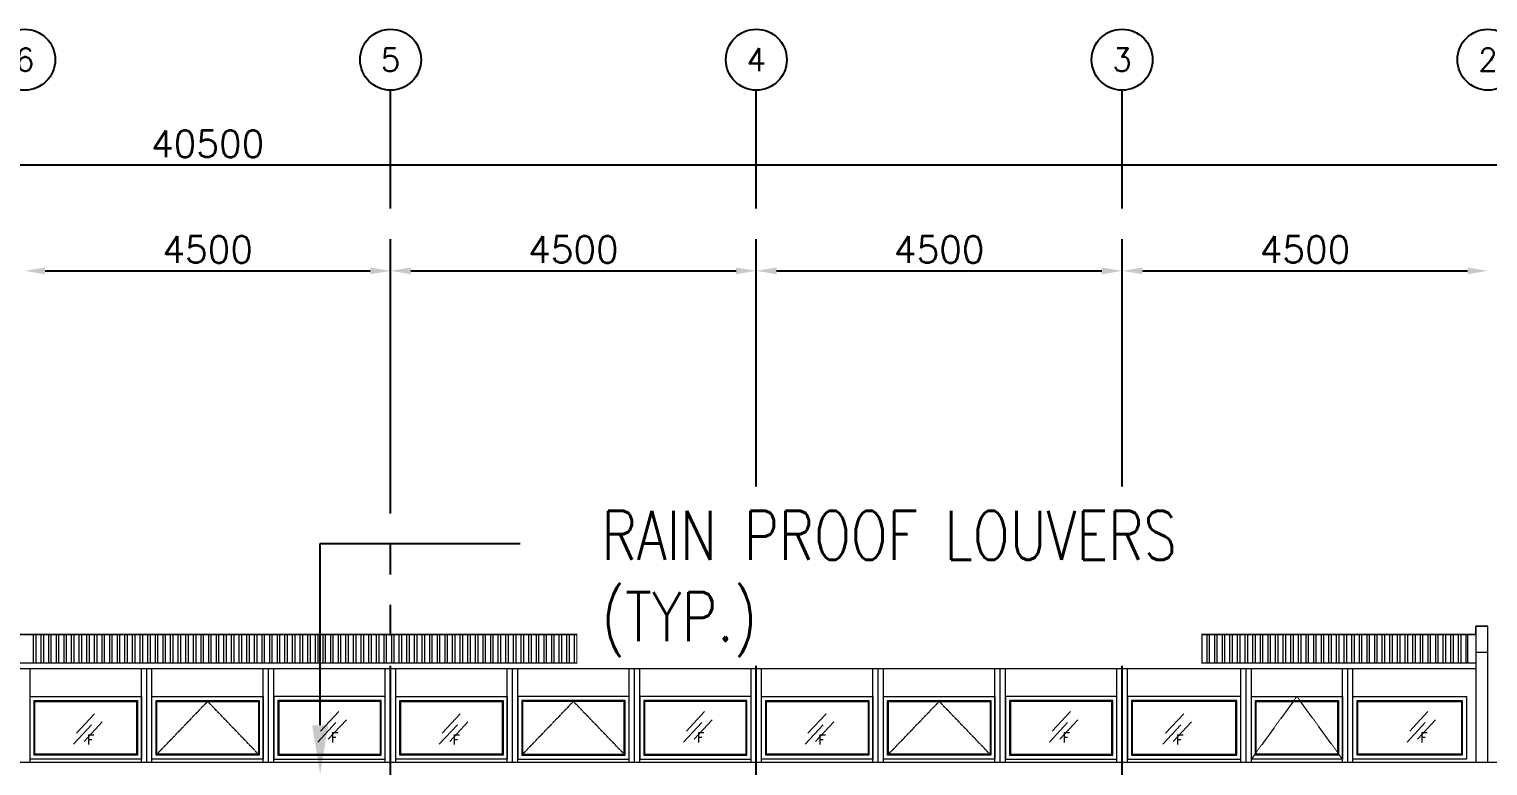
# Model space of a CAD drawing. Header units: inches. Extents: x 10298 to 58665, y -34908 to 21181.
# Drawn here: x 31268 to 49213, y 12121 to 21181 of the extents above; entities that cross this region are included whole.
import ezdxf
from ezdxf import colors
from ezdxf.entities.mleader import LeaderData, LeaderLine
from ezdxf.enums import TextEntityAlignment as Align
from ezdxf.math import Vec2, Vec3

# ---------------------------------------------------------------- set-up
doc = ezdxf.new("R2010")
doc.units = ezdxf.units.IN
doc.header["$MEASUREMENT"] = 0
doc.linetypes.add('HIDDEN2', pattern=[0.1875, 0.125, -0.0625])
doc.linetypes.add('PHANTOM', pattern=[2.5, 1.25, -0.25, 0.25, -0.25, 0.25, -0.25])
for name, color, linetype in [('GRID_TXT45', 4, 'Continuous'), ('M-DIM', 8, 'Continuous'), ('M-HVAC-PIPE-NEW', 6, 'HIDDEN2'), ('M-X-BKGD', 8, 'Continuous')]:
    doc.layers.add(name, color=color, linetype=linetype)
doc.styles.add('RomanS', font='romans.shx', dxfattribs={"width": 0.8})
doc.styles.add('SIMPLEX', font='simplex.shx')

# ---------------------------------------------------------------- blocks, each defined once
blk = doc.blocks.new('GRID_SYM')
at = {"color": 2}
blk.add_circle((0, 6), 6, dxfattribs=at)
at = {"layer": 'GRID_TXT45', "color": 4, "style": 'SIMPLEX'}
blk.add_attdef('GRD_TXT', text='', height=4.5, dxfattribs=at).set_placement((0, 6), align=Align.MIDDLE_CENTER)
blk = doc.blocks.new('GRID')
at = {"layer": 'M-DIM', "linetype": 'PHANTOM', "ltscale": 1500}
for p, q in [((41766, 10630), (41766, 30837)), ((46266, 10630), (46266, 30837)), ((50766, 10630), (50766, 30837))]:
    blk.add_line(p, q, dxfattribs=at)
at = {"layer": 'M-DIM'}
for p, q in [((59516, 29915), (19516, 29915)), ((41766, 27456), (41766, 28715)), ((41766, 27456), (41766, 28715)), ((46266, 27456), (46266, 28715)), ((46266, 27456), (46266, 28715)), ((50766, 27456), (50766, 28715)), ((50766, 27456), (50766, 28715)), ((37516, 28615), (41516, 28615)), ((42016, 28615), (46016, 28615)), ((46516, 28615), (50516, 28615)), ((51016, 28615), (55016, 28615))]:
    blk.add_line(p, q, dxfattribs=at)
for points in [[(37516, 28656), (37516, 28573), (37266, 28615)], [(41516, 28656), (41516, 28573), (41766, 28615)], [(42016, 28656), (42016, 28573), (41766, 28615)], [(46016, 28656), (46016, 28573), (46266, 28615)], [(46516, 28656), (46516, 28573), (46266, 28615)], [(50516, 28656), (50516, 28573), (50766, 28615)], [(51016, 28656), (51016, 28573), (50766, 28615)], [(55016, 28656), (55016, 28573), (55266, 28615)]]:
    blk.add_solid(points, dxfattribs=at)
at = {"xscale": 62.5, "yscale": 62.5, "zscale": 62.5}
for p, values in [((37266, 30837), {'GRD_TXT': '6'}), ((41766, 30837), {'GRD_TXT': '5'}), ((46266, 30837), {'GRD_TXT': '4'}), ((50766, 30837), {'GRD_TXT': '3'}), ((55266, 30837), {'GRD_TXT': '2'})]:
    blk.add_blockref('GRID_SYM', p, dxfattribs=at).add_auto_attribs(values)
at = {"layer": 'M-DIM', "char_height": 325, "attachment_point": 5, "style": 'SIMPLEX'}
for s, insert in [('\\A1;40500', (39516, 30177)), ('\\A1;4500', (39516, 28877)), ('\\A1;4500', (44016, 28877)), ('\\A1;4500', (48516, 28877)), ('\\A1;4500', (53016, 28877))]:
    blk.add_mtext(s, dxfattribs=dict(at, insert=insert))
blk = doc.blocks.new('ELEV 1')
at = {"layer": 'M-X-BKGD', "lineweight": 0}
for p, q in [((55116, 24245), (55116, 22567)), ((55266, 24245), (55116, 24245)), ((55116, 24142), (55116, 24245)), ((55116, 24245), (55266, 24245)), ((55266, 22567), (55266, 24245)), ((55116, 24142), (23916, 24142)), ((23916, 24142), (55116, 24142)), ((55016, 24142), (55016, 23791)), ((55266, 23920), (55116, 23920)), ((55116, 23791), (23916, 23791)), ((55116, 23721), (23916, 23721)), ((37331, 22567), (37331, 23721)), ((38701, 22567), (38701, 23721)), ((38766, 22567), (38766, 23721)), ((38831, 22567), (38831, 23721)), ((40201, 22567), (40201, 23721)), ((40266, 22567), (40266, 23721)), ((40331, 22567), (40331, 23721)), ((41701, 22567), (41701, 23721)), ((41831, 22567), (41831, 23721)), ((43201, 22567), (43201, 23721)), ((43266, 22567), (43266, 23721)), ((43331, 22567), (43331, 23721)), ((44701, 22567), (44701, 23721)), ((44766, 22567), (44766, 23721)), ((44831, 22567), (44831, 23721)), ((46201, 22567), (46201, 23721)), ((46331, 22567), (46331, 23721)), ((47701, 22567), (47701, 23721)), ((47766, 22567), (47766, 23721)), ((47831, 22567), (47831, 23721)), ((49201, 22567), (49201, 23721)), ((49266, 22567), (49266, 23721)), ((49331, 22567), (49331, 23721)), ((50701, 22567), (50701, 23721)), ((50831, 22567), (50831, 23721)), ((52226, 22567), (52226, 23721)), ((52291, 22567), (52291, 23721)), ((52356, 22567), (52356, 23721)), ((53476, 22567), (53476, 23721)), ((53541, 22567), (53541, 23721)), ((53606, 22567), (53606, 23721)), ((55116, 23721), (55116, 22679)), ((37331, 22609), (37331, 23379)), ((37331, 23379), (38701, 23379)), ((37381, 22659), (37381, 23329)), ((37381, 23329), (38651, 23329)), ((38651, 23329), (38651, 22659)), ((38701, 23379), (38701, 22609)), ((38831, 22609), (38831, 23379)), ((38831, 23379), (40201, 23379)), ((38881, 22659), (38881, 23329)), ((38881, 23329), (40151, 23329)), ((40151, 23329), (40151, 22659)), ((40201, 23379), (40201, 22609)), ((41701, 23379), (40331, 23379)), ((40331, 23379), (40331, 22609)), ((41651, 23329), (40381, 23329)), ((40381, 23329), (40381, 22659)), ((41651, 22659), (41651, 23329)), ((41701, 22609), (41701, 23379)), ((41831, 22609), (41831, 23379)), ((41831, 23379), (43201, 23379)), ((41881, 22659), (41881, 23329)), ((41881, 23329), (43151, 23329)), ((43151, 23329), (43151, 22659)), ((43201, 23379), (43201, 22609)), ((44701, 23379), (43331, 23379)), ((43331, 23379), (43331, 22609)), ((44651, 23329), (43381, 23329)), ((43381, 23329), (43381, 22659)), ((44651, 22659), (44651, 23329)), ((44701, 22609), (44701, 23379)), ((46201, 23379), (44831, 23379)), ((44831, 23379), (44831, 22609)), ((46151, 23329), (44881, 23329)), ((44881, 23329), (44881, 22659)), ((46151, 22659), (46151, 23329)), ((46201, 22609), (46201, 23379)), ((46331, 22609), (46331, 23379)), ((46331, 23379), (47701, 23379)), ((46381, 22659), (46381, 23329)), ((46381, 23329), (47651, 23329)), ((47651, 23329), (47651, 22659)), ((47701, 23379), (47701, 22609)), ((47831, 22609), (47831, 23379)), ((47831, 23379), (49201, 23379)), ((47881, 22659), (47881, 23329)), ((47881, 23329), (49151, 23329)), ((49151, 23329), (49151, 22659)), ((49201, 23379), (49201, 22609)), ((50701, 23379), (49331, 23379)), ((49331, 23379), (49331, 22609)), ((50651, 23329), (49381, 23329)), ((49381, 23329), (49381, 22659)), ((50651, 22659), (50651, 23329)), ((50701, 22609), (50701, 23379)), ((52226, 23379), (50831, 23379)), ((50831, 23379), (50831, 22609)), ((52176, 23329), (50881, 23329)), ((50881, 23329), (50881, 22659)), ((52176, 22659), (52176, 23329)), ((52226, 22609), (52226, 23379)), ((52356, 22609), (52356, 23379)), ((52356, 23379), (53476, 23379)), ((52406, 22659), (52406, 23329)), ((52406, 23329), (53426, 23329)), ((53426, 23329), (53426, 22659)), ((53476, 23379), (53476, 22609)), ((53606, 22609), (53606, 23379)), ((53606, 23379), (55001, 23379)), ((53656, 22659), (53656, 23329)), ((53656, 23329), (54951, 23329)), ((54951, 23329), (54951, 22659)), ((55001, 23379), (55001, 22609)), ((37391, 22669), (37391, 23319)), ((37391, 23319), (38641, 23319)), ((38124, 23167), (37901, 22927)), ((38641, 23319), (38641, 22669)), ((38891, 22669), (38891, 23319)), ((38891, 23319), (40141, 23319)), ((40141, 23319), (40141, 22669)), ((41641, 23319), (40391, 23319)), ((40391, 23319), (40391, 22669)), ((41129, 23195), (40906, 22954)), ((41641, 22669), (41641, 23319)), ((41891, 22669), (41891, 23319)), ((41891, 23319), (43141, 23319)), ((42624, 23167), (42401, 22927)), ((43141, 23319), (43141, 22669)), ((44641, 23319), (43391, 23319)), ((43391, 23319), (43391, 22669)), ((44641, 22669), (44641, 23319)), ((46141, 23319), (44891, 23319)), ((44891, 23319), (44891, 22669)), ((45629, 23195), (45406, 22954)), ((46141, 22669), (46141, 23319)), ((46391, 22669), (46391, 23319)), ((46391, 23319), (47641, 23319)), ((47124, 23167), (46901, 22927)), ((47641, 23319), (47641, 22669)), ((47891, 22669), (47891, 23319)), ((47891, 23319), (49141, 23319)), ((49141, 23319), (49141, 22669)), ((50641, 23319), (49391, 23319)), ((49391, 23319), (49391, 22669)), ((50129, 23195), (49906, 22954)), ((50641, 22669), (50641, 23319)), ((52166, 23319), (50891, 23319)), ((50891, 23319), (50891, 22669)), ((51524, 23167), (51301, 22927)), ((52166, 22669), (52166, 23319)), ((52416, 22669), (52416, 23319)), ((52416, 23319), (53416, 23319)), ((53416, 23319), (53416, 22669)), ((53666, 22669), (53666, 23319)), ((53666, 23319), (54941, 23319)), ((54529, 23195), (54306, 22954)), ((54941, 23319), (54941, 22669)), ((38089, 23031), (37866, 22791)), ((38218, 23066), (37995, 22826)), ((41094, 23059), (40871, 22819)), ((41223, 23094), (41000, 22853)), ((42589, 23031), (42366, 22791)), ((42718, 23066), (42495, 22826)), ((45594, 23059), (45371, 22819)), ((45723, 23094), (45500, 22853)), ((47089, 23031), (46866, 22791)), ((47218, 23066), (46995, 22826)), ((50094, 23059), (49871, 22819)), ((50223, 23094), (50000, 22853)), ((51489, 23031), (51266, 22791)), ((51618, 23066), (51395, 22826)), ((54494, 23059), (54271, 22819)), ((54623, 23094), (54400, 22853)), ((38651, 22659), (37381, 22659)), ((38641, 22669), (37391, 22669)), ((40151, 22659), (38881, 22659)), ((40141, 22669), (38891, 22669)), ((40381, 22659), (41651, 22659)), ((40391, 22669), (41641, 22669)), ((43151, 22659), (41881, 22659)), ((43141, 22669), (41891, 22669)), ((43381, 22659), (44651, 22659)), ((43391, 22669), (44641, 22669)), ((44881, 22659), (46151, 22659)), ((44891, 22669), (46141, 22669)), ((47651, 22659), (46381, 22659)), ((47641, 22669), (46391, 22669)), ((49151, 22659), (47881, 22659)), ((49141, 22669), (47891, 22669)), ((49381, 22659), (50651, 22659)), ((49391, 22669), (50641, 22669)), ((50881, 22659), (52176, 22659)), ((50891, 22669), (52166, 22669)), ((53426, 22659), (52406, 22659)), ((53416, 22669), (52416, 22669)), ((54951, 22659), (53656, 22659)), ((54941, 22669), (53666, 22669)), ((59991, 22567), (19041, 22567)), ((38701, 22609), (37331, 22609)), ((40201, 22609), (38831, 22609)), ((40331, 22609), (41701, 22609)), ((43201, 22609), (41831, 22609)), ((43331, 22609), (44701, 22609)), ((44831, 22609), (46201, 22609)), ((47701, 22609), (46331, 22609)), ((49201, 22609), (47831, 22609)), ((49331, 22609), (50701, 22609)), ((50831, 22609), (52226, 22609)), ((53476, 22609), (52356, 22609)), ((55001, 22609), (53606, 22609))]:
    blk.add_line(p, q, dxfattribs=at)
at = {"layer": 'M-X-BKGD', "linetype": 'Continuous', "lineweight": 0}
for p, q in [((37374, 23791), (37374, 24142)), ((37405, 23791), (37405, 24142)), ((37467, 23791), (37467, 24142)), ((37499, 23791), (37499, 24142)), ((37561, 23791), (37561, 24142)), ((37592, 23791), (37592, 24142)), ((37655, 23791), (37655, 24142)), ((37686, 23791), (37686, 24142)), ((37749, 23791), (37749, 24142)), ((37780, 23791), (37780, 24142)), ((37842, 23791), (37842, 24142)), ((37874, 23791), (37874, 24142)), ((37936, 23791), (37936, 24142)), ((37967, 23791), (37967, 24142)), ((38030, 23791), (38030, 24142)), ((38061, 23791), (38061, 24142)), ((38124, 23791), (38124, 24142)), ((38155, 23791), (38155, 24142)), ((38217, 23791), (38217, 24142)), ((38249, 23791), (38249, 24142)), ((38311, 23791), (38311, 24142)), ((38342, 23791), (38342, 24142)), ((38405, 23791), (38405, 24142)), ((38436, 23791), (38436, 24142)), ((38499, 23791), (38499, 24142)), ((38530, 23791), (38530, 24142)), ((38592, 23791), (38592, 24142)), ((38624, 23791), (38624, 24142)), ((38686, 23791), (38686, 24142)), ((38717, 23791), (38717, 24142)), ((38780, 23791), (38780, 24142)), ((38811, 23791), (38811, 24142)), ((38874, 23791), (38874, 24142)), ((38905, 23791), (38905, 24142)), ((38967, 23791), (38967, 24142)), ((38999, 23791), (38999, 24142)), ((39061, 23791), (39061, 24142)), ((39092, 23791), (39092, 24142)), ((39155, 23791), (39155, 24142)), ((39186, 23791), (39186, 24142)), ((39249, 23791), (39249, 24142)), ((39280, 23791), (39280, 24142)), ((39342, 23791), (39342, 24142)), ((39374, 23791), (39374, 24142)), ((39436, 23791), (39436, 24142)), ((39467, 23791), (39467, 24142)), ((39530, 23791), (39530, 24142)), ((39561, 23791), (39561, 24142)), ((39624, 23791), (39624, 24142)), ((39655, 23791), (39655, 24142)), ((39717, 23791), (39717, 24142)), ((39749, 23791), (39749, 24142)), ((39811, 23791), (39811, 24142)), ((39842, 23791), (39842, 24142)), ((39905, 23791), (39905, 24142)), ((39936, 23791), (39936, 24142)), ((39999, 23791), (39999, 24142)), ((40030, 23791), (40030, 24142)), ((40092, 23791), (40092, 24142)), ((40124, 23791), (40124, 24142)), ((40186, 23791), (40186, 24142)), ((40217, 23791), (40217, 24142)), ((40280, 23791), (40280, 24142)), ((40311, 23791), (40311, 24142)), ((40374, 23791), (40374, 24142)), ((40405, 23791), (40405, 24142)), ((40467, 23791), (40467, 24142)), ((40499, 23791), (40499, 24142)), ((40561, 23791), (40561, 24142)), ((40592, 23791), (40592, 24142)), ((40655, 23791), (40655, 24142)), ((40686, 23791), (40686, 24142)), ((40749, 23791), (40749, 24142)), ((40780, 23791), (40780, 24142)), ((40842, 23791), (40842, 24142)), ((40874, 23791), (40874, 24142)), ((40936, 23791), (40936, 24142)), ((40967, 23791), (40967, 24142)), ((41030, 23791), (41030, 24142)), ((41061, 23791), (41061, 24142)), ((41124, 23791), (41124, 24142)), ((41155, 23791), (41155, 24142)), ((41217, 23791), (41217, 24142)), ((41249, 23791), (41249, 24142)), ((41311, 23791), (41311, 24142)), ((41342, 23791), (41342, 24142)), ((41405, 23791), (41405, 24142)), ((41436, 23791), (41436, 24142)), ((41499, 23791), (41499, 24142)), ((41530, 23791), (41530, 24142)), ((41592, 23791), (41592, 24142)), ((41624, 23791), (41624, 24142)), ((41686, 23791), (41686, 24142)), ((41717, 23791), (41717, 24142)), ((41780, 23791), (41780, 24142)), ((41811, 23791), (41811, 24142)), ((41874, 23791), (41874, 24142)), ((41905, 23791), (41905, 24142)), ((41967, 23791), (41967, 24142)), ((41999, 23791), (41999, 24142)), ((42061, 23791), (42061, 24142)), ((42092, 23791), (42092, 24142)), ((42155, 23791), (42155, 24142)), ((42186, 23791), (42186, 24142)), ((42249, 23791), (42249, 24142)), ((42280, 23791), (42280, 24142)), ((42342, 23791), (42342, 24142)), ((42374, 23791), (42374, 24142)), ((42436, 23791), (42436, 24142)), ((42467, 23791), (42467, 24142)), ((42530, 23791), (42530, 24142)), ((42561, 23791), (42561, 24142)), ((42624, 23791), (42624, 24142)), ((42655, 23791), (42655, 24142)), ((42717, 23791), (42717, 24142)), ((42749, 23791), (42749, 24142)), ((42811, 23791), (42811, 24142)), ((42842, 23791), (42842, 24142)), ((42905, 23791), (42905, 24142)), ((42936, 23791), (42936, 24142)), ((42999, 23791), (42999, 24142)), ((43030, 23791), (43030, 24142)), ((43092, 23791), (43092, 24142)), ((43124, 23791), (43124, 24142)), ((43186, 23791), (43186, 24142)), ((43217, 23791), (43217, 24142)), ((43280, 23791), (43280, 24142)), ((43311, 23791), (43311, 24142)), ((43374, 23791), (43374, 24142)), ((43405, 23791), (43405, 24142)), ((43467, 23791), (43467, 24142)), ((43499, 23791), (43499, 24142)), ((43561, 23791), (43561, 24142)), ((43592, 23791), (43592, 24142)), ((43655, 23791), (43655, 24142)), ((43686, 23791), (43686, 24142)), ((43749, 23791), (43749, 24142)), ((43780, 23791), (43780, 24142)), ((43842, 23791), (43842, 24142)), ((43874, 23791), (43874, 24142)), ((43936, 23791), (43936, 24142)), ((43967, 23791), (43967, 24142)), ((44030, 23791), (44030, 24142)), ((44061, 23791), (44061, 24142)), ((44124, 23791), (44124, 24142)), ((44155, 23791), (44155, 24142)), ((44217, 23791), (44217, 24142)), ((44249, 23791), (44249, 24142)), ((44311, 23791), (44311, 24142)), ((44342, 23791), (44342, 24142)), ((44405, 23791), (44405, 24142)), ((44436, 23791), (44436, 24142)), ((44499, 23791), (44499, 24142)), ((44530, 23791), (44530, 24142)), ((44592, 23791), (44592, 24142)), ((44624, 23791), (44624, 24142)), ((44686, 23791), (44686, 24142)), ((44717, 23791), (44717, 24142)), ((44780, 23791), (44780, 24142)), ((44811, 23791), (44811, 24142)), ((44874, 23791), (44874, 24142)), ((44905, 23791), (44905, 24142)), ((44967, 23791), (44967, 24142)), ((44999, 23791), (44999, 24142)), ((45061, 23791), (45061, 24142)), ((45092, 23791), (45092, 24142)), ((45155, 23791), (45155, 24142)), ((45186, 23791), (45186, 24142)), ((45249, 23791), (45249, 24142)), ((45280, 23791), (45280, 24142)), ((45342, 23791), (45342, 24142)), ((45374, 23791), (45374, 24142)), ((45436, 23791), (45436, 24142)), ((45467, 23791), (45467, 24142)), ((45530, 23791), (45530, 24142)), ((45561, 23791), (45561, 24142)), ((45624, 23791), (45624, 24142)), ((45655, 23791), (45655, 24142)), ((45717, 23791), (45717, 24142)), ((45749, 23791), (45749, 24142)), ((45811, 23791), (45811, 24142)), ((45842, 23791), (45842, 24142)), ((45905, 23791), (45905, 24142)), ((45936, 23791), (45936, 24142)), ((45999, 23791), (45999, 24142)), ((46030, 23791), (46030, 24142)), ((46092, 23791), (46092, 24142)), ((46124, 23791), (46124, 24142)), ((46186, 23791), (46186, 24142)), ((46217, 23791), (46217, 24142)), ((46280, 23791), (46280, 24142)), ((46311, 23791), (46311, 24142)), ((46374, 23791), (46374, 24142)), ((46405, 23791), (46405, 24142)), ((46467, 23791), (46467, 24142)), ((46499, 23791), (46499, 24142)), ((46561, 23791), (46561, 24142)), ((46592, 23791), (46592, 24142)), ((46655, 23791), (46655, 24142)), ((46686, 23791), (46686, 24142)), ((46749, 23791), (46749, 24142)), ((46780, 23791), (46780, 24142)), ((46842, 23791), (46842, 24142)), ((46874, 23791), (46874, 24142)), ((46936, 23791), (46936, 24142)), ((46967, 23791), (46967, 24142)), ((47030, 23791), (47030, 24142)), ((47061, 23791), (47061, 24142)), ((47124, 23791), (47124, 24142)), ((47155, 23791), (47155, 24142)), ((47217, 23791), (47217, 24142)), ((47249, 23791), (47249, 24142)), ((47311, 23791), (47311, 24142)), ((47342, 23791), (47342, 24142)), ((47405, 23791), (47405, 24142)), ((47436, 23791), (47436, 24142)), ((47499, 23791), (47499, 24142)), ((47530, 23791), (47530, 24142)), ((47592, 23791), (47592, 24142)), ((47624, 23791), (47624, 24142)), ((47686, 23791), (47686, 24142)), ((47717, 23791), (47717, 24142)), ((47780, 23791), (47780, 24142)), ((47811, 23791), (47811, 24142)), ((47874, 23791), (47874, 24142)), ((47905, 23791), (47905, 24142)), ((47967, 23791), (47967, 24142)), ((47999, 23791), (47999, 24142)), ((48061, 23791), (48061, 24142)), ((48092, 23791), (48092, 24142)), ((48155, 23791), (48155, 24142)), ((48186, 23791), (48186, 24142)), ((48249, 23791), (48249, 24142)), ((48280, 23791), (48280, 24142)), ((48342, 23791), (48342, 24142)), ((48374, 23791), (48374, 24142)), ((48436, 23791), (48436, 24142)), ((48467, 23791), (48467, 24142)), ((48530, 23791), (48530, 24142)), ((48561, 23791), (48561, 24142)), ((48624, 23791), (48624, 24142)), ((48655, 23791), (48655, 24142)), ((48717, 23791), (48717, 24142)), ((48749, 23791), (48749, 24142)), ((48811, 23791), (48811, 24142)), ((48842, 23791), (48842, 24142)), ((48905, 23791), (48905, 24142)), ((48936, 23791), (48936, 24142)), ((48999, 23791), (48999, 24142)), ((49030, 23791), (49030, 24142)), ((49092, 23791), (49092, 24142)), ((49124, 23791), (49124, 24142)), ((49186, 23791), (49186, 24142)), ((49217, 23791), (49217, 24142)), ((49280, 23791), (49280, 24142)), ((49311, 23791), (49311, 24142)), ((49374, 23791), (49374, 24142)), ((49405, 23791), (49405, 24142)), ((49467, 23791), (49467, 24142)), ((49499, 23791), (49499, 24142)), ((49561, 23791), (49561, 24142)), ((49592, 23791), (49592, 24142)), ((49655, 23791), (49655, 24142)), ((49686, 23791), (49686, 24142)), ((49749, 23791), (49749, 24142)), ((49780, 23791), (49780, 24142)), ((49842, 23791), (49842, 24142)), ((49874, 23791), (49874, 24142)), ((49936, 23791), (49936, 24142)), ((49967, 23791), (49967, 24142)), ((50030, 23791), (50030, 24142)), ((50061, 23791), (50061, 24142)), ((50124, 23791), (50124, 24142)), ((50155, 23791), (50155, 24142)), ((50217, 23791), (50217, 24142)), ((50249, 23791), (50249, 24142)), ((50311, 23791), (50311, 24142)), ((50342, 23791), (50342, 24142)), ((50405, 23791), (50405, 24142)), ((50436, 23791), (50436, 24142)), ((50499, 23791), (50499, 24142)), ((50530, 23791), (50530, 24142)), ((50592, 23791), (50592, 24142)), ((50624, 23791), (50624, 24142)), ((50686, 23791), (50686, 24142)), ((50717, 23791), (50717, 24142)), ((50780, 23791), (50780, 24142)), ((50811, 23791), (50811, 24142)), ((50874, 23791), (50874, 24142)), ((50905, 23791), (50905, 24142)), ((50967, 23791), (50967, 24142)), ((50999, 23791), (50999, 24142)), ((51061, 23791), (51061, 24142)), ((51092, 23791), (51092, 24142)), ((51155, 23791), (51155, 24142)), ((51186, 23791), (51186, 24142)), ((51249, 23791), (51249, 24142)), ((51280, 23791), (51280, 24142)), ((51342, 23791), (51342, 24142)), ((51374, 23791), (51374, 24142)), ((51436, 23791), (51436, 24142)), ((51467, 23791), (51467, 24142)), ((51530, 23791), (51530, 24142)), ((51561, 23791), (51561, 24142)), ((51624, 23791), (51624, 24142)), ((51655, 23791), (51655, 24142)), ((51717, 23791), (51717, 24142)), ((51749, 23791), (51749, 24142)), ((51811, 23791), (51811, 24142)), ((51842, 23791), (51842, 24142)), ((51905, 23791), (51905, 24142)), ((51936, 23791), (51936, 24142)), ((51999, 23791), (51999, 24142)), ((52030, 23791), (52030, 24142)), ((52092, 23791), (52092, 24142)), ((52124, 23791), (52124, 24142)), ((52186, 23791), (52186, 24142)), ((52217, 23791), (52217, 24142)), ((52280, 23791), (52280, 24142)), ((52311, 23791), (52311, 24142)), ((52374, 23791), (52374, 24142)), ((52405, 23791), (52405, 24142)), ((52467, 23791), (52467, 24142)), ((52499, 23791), (52499, 24142)), ((52561, 23791), (52561, 24142)), ((52592, 23791), (52592, 24142)), ((52655, 23791), (52655, 24142)), ((52686, 23791), (52686, 24142)), ((52749, 23791), (52749, 24142)), ((52780, 23791), (52780, 24142)), ((52842, 23791), (52842, 24142)), ((52874, 23791), (52874, 24142)), ((52936, 23791), (52936, 24142)), ((52967, 23791), (52967, 24142)), ((53030, 23791), (53030, 24142)), ((53061, 23791), (53061, 24142)), ((53124, 23791), (53124, 24142)), ((53155, 23791), (53155, 24142)), ((53217, 23791), (53217, 24142)), ((53249, 23791), (53249, 24142)), ((53311, 23791), (53311, 24142)), ((53342, 23791), (53342, 24142)), ((53405, 23791), (53405, 24142)), ((53436, 23791), (53436, 24142)), ((53499, 23791), (53499, 24142)), ((53530, 23791), (53530, 24142)), ((53592, 23791), (53592, 24142)), ((53624, 23791), (53624, 24142)), ((53686, 23791), (53686, 24142)), ((53717, 23791), (53717, 24142)), ((53780, 23791), (53780, 24142)), ((53811, 23791), (53811, 24142)), ((53874, 23791), (53874, 24142)), ((53905, 23791), (53905, 24142)), ((53967, 23791), (53967, 24142)), ((53999, 23791), (53999, 24142)), ((54061, 23791), (54061, 24142)), ((54092, 23791), (54092, 24142)), ((54155, 23791), (54155, 24142)), ((54186, 23791), (54186, 24142)), ((54249, 23791), (54249, 24142)), ((54280, 23791), (54280, 24142)), ((54342, 23791), (54342, 24142)), ((54374, 23791), (54374, 24142)), ((54436, 23791), (54436, 24142)), ((54467, 23791), (54467, 24142)), ((54530, 23791), (54530, 24142)), ((54561, 23791), (54561, 24142)), ((54624, 23791), (54624, 24142)), ((54655, 23791), (54655, 24142)), ((54717, 23791), (54717, 24142)), ((54749, 23791), (54749, 24142)), ((54811, 23791), (54811, 24142)), ((54842, 23791), (54842, 24142)), ((54905, 23791), (54905, 24142)), ((54936, 23791), (54936, 24142)), ((54999, 23791), (54999, 24142))]:
    blk.add_line(p, q, dxfattribs=at)
at = {"layer": 'M-X-BKGD', "linetype": 'HIDDEN2', "lineweight": 0, "ltscale": 3}
for p, q in [((52916, 23379), (52356, 22609)), ((53476, 22609), (52916, 23379)), ((38891, 22669), (39516, 23319)), ((40141, 22669), (39516, 23319)), ((43391, 22669), (44016, 23319)), ((44641, 22669), (44016, 23319)), ((47891, 22669), (48516, 23319)), ((49141, 22669), (48516, 23319))]:
    blk.add_line(p, q, dxfattribs=at)
at = {"layer": 'M-X-BKGD', "style": 'SIMPLEX'}
for p in [(38028, 22787), (41033, 22815), (42528, 22787), (45533, 22815), (47028, 22787), (50033, 22815), (51428, 22787), (54433, 22815)]:
    blk.add_text('F', height=120, dxfattribs=at).set_placement(p)

msp = doc.modelspace()

# ---------------------------------------------------------------- block references
at = {"layer": 'M-X-BKGD'}
for name in ['GRID', 'ELEV 1']:
    msp.add_blockref(name, (-6052, -10406), dxfattribs=at)

# ---------------------------------------------------------------- next in the draw order: leaders
at = {"layer": 'M-HVAC-PIPE-NEW'}
ml = msp.add_multileader_mtext('Standard', dxfattribs=at)
ml.set_content('RAIN PROOF LOUVERS\\P(TYP.)', color=2, style='RomanS')
ml.set_leader_properties(color=2)
ml.build(insert=Vec2(0, 0))
ml.multileader.update_dxf_attribs({"dogleg_length": 16770, "arrow_head_size": 600})
ctx = ml.context
ctx.base_point, ctx.char_height, ctx.arrow_head_size, ctx.landing_gap_size, ctx.plane_origin = Vec3(37311, 14856), 600, 600, 1000, Vec3(39748, 22253)
notes = []
notes.append((ctx, [(0, (1, 1, 0), (34848, 14856), (1, 0), 2462, [(0, [(34848, 12020)], 0, [])])]))
ctx.mtext.insert, ctx.mtext.flow_direction = Vec3(38311, 15256), 5
ctx.mtext.has_bg_fill, ctx.mtext.bg_color, ctx.mtext.bg_scale_factor, ctx.mtext.bg_transparency, ctx.mtext.use_window_bg_color = 1, -1023410167, 1.5, 0, 1
for ctx, leaders in notes:
    for number, flags, end, landing, length, lines in leaders:
        leader = LeaderData()
        leader.index, (leader.has_last_leader_line, leader.has_dogleg_vector, leader.attachment_direction) = number, flags
        leader.last_leader_point, leader.dogleg_vector, leader.dogleg_length = Vec3(end), Vec3(landing), length
        for number, points, colour, breaks in lines:
            line = LeaderLine()
            line.index, line.vertices, line.color, line.breaks = number, Vec3.list(points), colors.encode_raw_color(colour), breaks
            leader.lines.append(line)
        ctx.leaders.append(leader)

doc.saveas('drawing.dxf')
